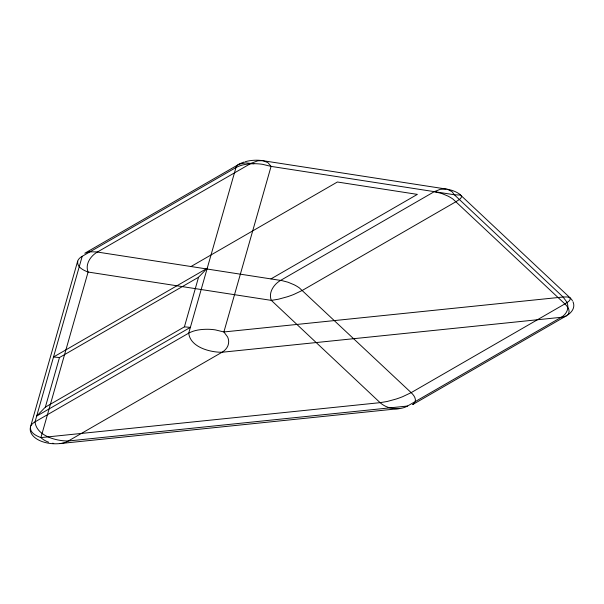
<?xml version="1.0" encoding="UTF-8"?>
<svg xmlns="http://www.w3.org/2000/svg" width="604" height="604" viewBox="0 0 604 604"><rect width="100%" height="100%" fill="white"/><g stroke="black" fill="none" stroke-linecap="round" stroke-linejoin="round"><path stroke-width="0.91" d="M460.459 194.805A25.353 14.639 0 0 0 446.235 189.052L262.997 160.709L257.863 160.792L251.075 163.299L97.38 252.042C90.691 255.824 84.885 264.242 88.093 272.034L40.913 437.606L380.105 402.657L387.179 401.486L396.005 399.078A80.604 46.538 0 0 0 402.611 396.7L411.165 392.645L564.868 303.91C566.726 302.483 571.324 300.724 570.055 297.81L460.565 195.092L454.314 194.745L271.075 166.394L262.491 164.311A33.492 19.336 0 0 0 254.865 163.699C248.403 163.707 241.676 164.439 235.915 167.572L82.212 256.307A15.749 9.098 0 0 0 77.652 261.2L30.532 426.779C29.49 432.713 36.338 435.899 40.913 437.606A24.817 14.33 0 0 0 48.003 441.985L48.622 442.173M77.72 261.207C76.67 267.142 83.518 270.335 88.093 272.034L271.332 300.384L278.406 299.214L287.232 296.806A80.604 46.538 0 0 0 293.838 294.427L302.4 290.373L456.096 201.63C457.953 200.203 462.558 198.452 461.282 195.53M415.242 401.577C416.133 398.081 413.514 394.91 411.165 392.645L299.342 287.889A43.669 25.217 0 0 0 294.095 284.756L288.055 282.234L282.03 280.633L190.992 266.523L337.379 182.008L417.364 194.382L270.977 278.897M53.514 357.017L59.479 357.53L198.542 277.244L207.21 268.282L53.514 357.017L35.032 421.879C36.497 435.869 56.308 441.139 68.32 440.988L407.511 406.039L561.214 317.304C565.11 315.137 568.115 310.962 567.858 306.364A33.341 19.253 0 0 0 566.756 301.962L563.087 297.017L454.314 194.745L452.056 191.687L447.481 189.309M53.665 356.481L82.212 256.307M45.345 407.141L184.409 326.855L190.373 327.368L36.67 416.103L45.345 407.141L59.479 357.53M184.409 326.855L198.542 277.244M568.568 313.71C570.372 310.086 567.405 306.303 564.868 303.91L453.045 199.146A43.669 25.217 0 0 0 447.791 196.013L441.758 193.491L434.314 191.649L280.618 280.384C273.929 284.167 268.123 292.593 271.332 300.384L380.105 402.657C385.209 407.292 392.404 409.27 399.199 408.614A15.802 9.12 0 0 0 407.481 406.024M434.314 191.649L440.324 189.294L446.235 189.052M30.532 426.779A25.353 14.639 0 0 0 32.918 435.748L34.33 437.16A25.353 14.639 0 0 0 46.908 442.913L49.415 443.359A25.353 14.639 0 0 0 60.007 443.562L399.199 408.614M53.718 443.434L52.586 443.245M253.914 163.737L245.654 162.899L239.048 164.213L84.809 253.235L89.452 251.808L96.459 251.906L190.592 266.462M572.954 301.713A25.353 14.639 0 0 1 567.737 314.963M572.418 300.701A25.353 14.639 0 0 0 570.055 297.81L567.443 296.949L563.087 297.017L223.895 331.966L215.311 329.882A33.492 19.336 0 0 0 207.685 329.271C201.223 329.278 194.496 330.011 188.727 333.136L35.032 421.879A16.127 9.309 0 0 0 31.023 425.541M244.28 162A25.353 14.639 0 0 0 238.512 164.492A9.755 5.632 0 0 0 235.96 167.572L188.727 333.136C190.2 347.126 210.011 352.396 222.023 352.253L561.214 317.304A9.702 5.602 0 0 0 566.416 315.847M245.39 161.668A25.353 14.639 0 0 1 262.997 160.709L267.912 162.619L271.075 166.394L223.895 331.966L227.565 336.911A33.341 19.253 0 0 1 228.667 341.313C228.924 345.903 225.919 350.086 222.023 352.253L68.32 440.988A15.802 9.12 0 0 1 60.023 443.6M414.85 402.445A9.12 5.262 0 0 1 412.691 404.567L566.371 315.817A8.705 5.021 0 0 0 567.903 314.616"/></g></svg>
